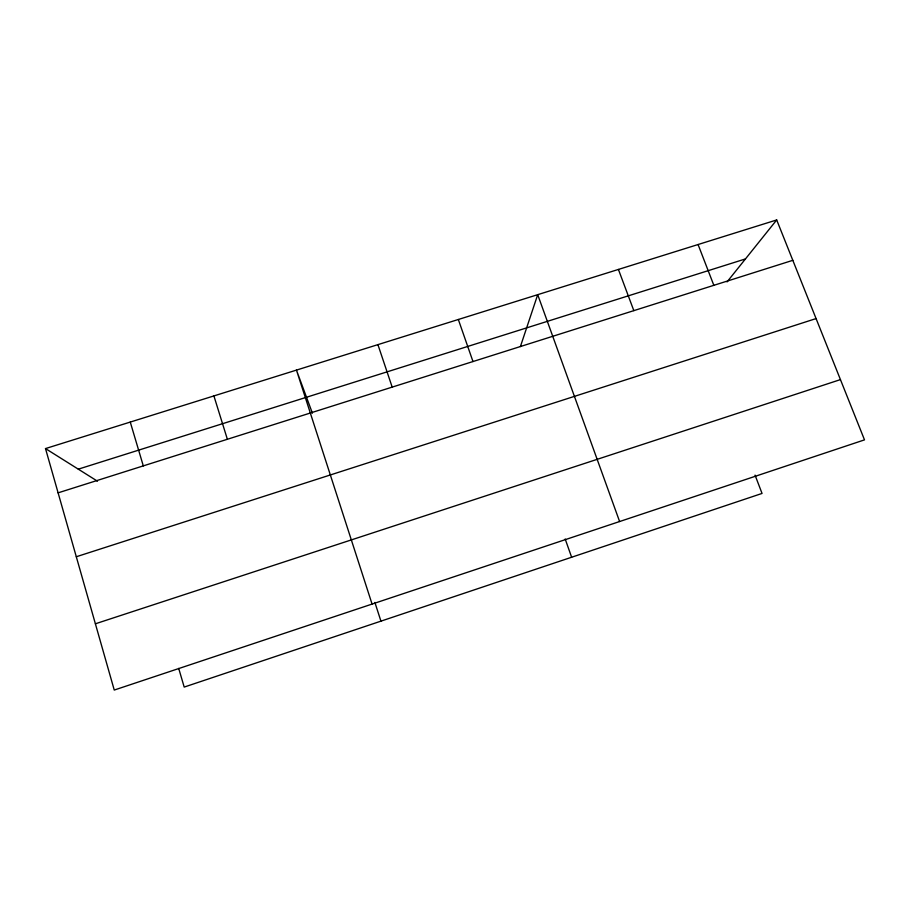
<?xml version="1.0" encoding="UTF-8"?>
<svg xmlns="http://www.w3.org/2000/svg" width="910" height="910" viewBox="0 0 910 910"><rect width="100%" height="100%" fill="white"/><g stroke="black" fill="none" stroke-linecap="round" stroke-linejoin="round"><path stroke-width="1.36" d="M520.406 346.573L537.708 294.669L619.608 521.532M727.044 281.918L776.696 219.947L864.5 439.871L114.25 690.053L45.5 448.573L776.696 219.947M95.391 623.794L840.442 379.607M76.303 556.749L816.065 318.58M58.103 492.845L792.815 260.328M78.294 469.162L745.461 258.929M45.5 448.573L97.472 481.197M698.072 244.528L713.838 285.319M755.05 475.122L762.045 493.436L184.195 687.073L178.701 668.395M618.413 269.44L633.826 310.64M312.392 413.163L296.455 370.108L372.076 604.081M565.178 538.982L571.628 557.25M458.333 319.49L472.984 361.543M377.923 344.64L392.187 387.114M374.886 602.431L380.937 621.143M213.907 395.918L227.375 439.28M130.266 422.069L143.302 465.886"/></g></svg>
